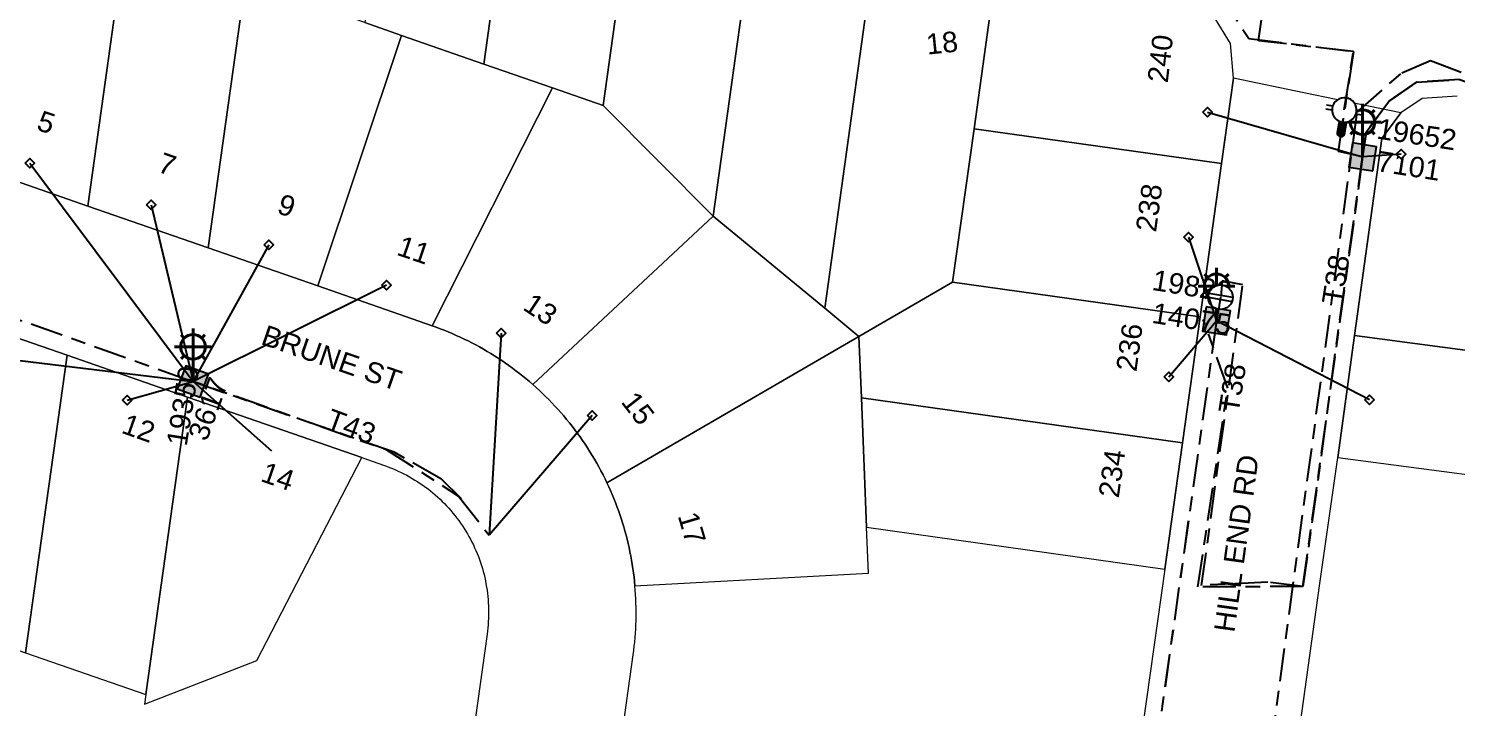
# Model space of a CAD drawing. Header units: metres. Extents: x 301341 to 310479, y 6262403 to 6265281.
# Drawn here: x 302830.4 to 303004.3, y 6264128.8 to 6264211.5 of the extents above; entities that cross this region are included whole.
import ezdxf
from ezdxf.enums import TextEntityAlignment as Align

# ---------------------------------------------------------------- set-up
doc = ezdxf.new("R2010")
doc.units = ezdxf.units.M
doc.linetypes.add('Cable Exist UG', pattern=[8.2, 4, -1.2, 1.8, -1.2])
doc.layers.get('0').update_dxf_attribs({"color": 6})
doc.layers.add('Cadastre Land Parcels_SP_EXT', color=9, linetype='Continuous', lineweight=5)
doc.layers.add('Cadastre Roads_SP_EXT', color=9, linetype='Continuous', lineweight=5)
for name, color, linetype in [('Equip_LV_EXT', 7, 'Continuous'), ('Equip_SL_EXT', 7, 'Continuous'), ('Equip_SP_SL_EXT', 7, 'Continuous'), ('Mains_HV_EXT', 7, 'Continuous'), ('Mains_LV_EXT', 7, 'Continuous'), ('Mains_SL_EXT', 7, 'Continuous'), ('Services_SP_EXT', 7, 'Continuous'), ('SupportsUG_SP_LV_SL_EXT', 7, 'Continuous')]:
    doc.layers.add(name, color=color, linetype=linetype)
doc.styles.add('COLUMN_LABEL', font='arial.ttf')
doc.styles.add('iecARIAL', font='arial.ttf', dxfattribs={"height": 2})
doc.styles.add('POLE_LABEL', font='arial.ttf')
doc.styles.get("Standard").update_dxf_attribs({"font": 'arial.ttf'})

# ---------------------------------------------------------------- blocks, each defined once
blk = doc.blocks.new('COLUMN_EXT')
blk.add_hatch(color=256).paths.add_polyline_path([(-1.49, 1.48), (-1.49, -1.49), (1.48, -1.49), (1.48, 1.48)])
blk.add_lwpolyline([(-1.49, -1.49), (1.48, -1.49), (1.48, 1.48), (-1.49, 1.48)], close=True)
for tag, height, style, flags, p in [('ASSET_NUM', 2.5, 'COLUMN_LABEL', 8, (2, 2)), ('STRUCTURE_PLANT_NUMBER', 0.2, 'POLE_LABEL', 9, (1.81, 0.03)), ('STREET_CODE', 0.2, 'COLUMN_LABEL', 9, (1.81, -0.2))]:
    blk.add_attdef(tag, text='', height=height, dxfattribs=dict(style=style, flags=flags)).set_placement(p, align=Align.MIDDLE_LEFT)
at = {"flags": 9}
for tag, p in [('COLUMN_TYPE', (1.81, -0.4)), ('OWNED_BY', (1.81, -0.6)), ('STATE', (1.81, -0.8)), ('USAGE', (1.81, -1)), ('STREETNAME', (1.81, -1.6)), ('SUBURB', (1.81, -1.8)), ('LEGEND', (1.81, -1.2)), ('LOCATION', (1.81, -1.4)), ('NOTES', (1.81, -2))]:
    blk.add_attdef(tag, text='', height=0.2, dxfattribs=at).set_placement(p, align=Align.MIDDLE_LEFT)
at = {"flags": 1}
blk.add_attdef('Z', (1.81, -2.35), '', height=0.2, dxfattribs=at)
blk = doc.blocks.new('SL_LANTERN_EXT')
at = {"lineweight": 40}
for p, q in [((-1.46, 5.68), (-1.06, 5.28)), ((0, 1.97), (0, 6.47)), ((1.46, 5.68), (1.06, 5.28)), ((-2.25, 4.22), (2.25, 4.22)), ((-1.46, 2.76), (-1.06, 3.16)), ((0, 0), (0, 2.72)), ((1.46, 2.76), (1.06, 3.16))]:
    blk.add_line(p, q, dxfattribs=at)
blk.add_circle((0, 4.22), 1.5, dxfattribs=at)
at = {"style": 'iecARIAL', "flags": 8}
blk.add_attdef('ASSET_NUM', (1.5, 1.5), '', height=2.5, dxfattribs=at)
for tag, p, height, flags in [('OPERATING_VOLTAGE', (0.98, -1.65), 0.2, 9), ('ORIENTATION', (0.98, -1.85), 0.2, 9), ('CONSTRUCTED_VOLTAGE', (0.98, -0.65), 0.2, 9), ('CONTROL_TYPE', (0.98, -0.85), 0.2, 9), ('LANTERN_PURPOSE', (0.98, -1.05), 0.2, 9), ('LANTERN_TYPE', (0.98, -1.25), 0.2, 9), ('NO_PHASES', (0.98, -1.45), 0.2, 9), ('LNUMBER', (2.18, -3.25), 2.5, 8), ('OWNED_BY', (0.98, -2.05), 0.2, 9), ('STATE', (0.98, -2.25), 0.2, 9), ('USAGE', (0.98, -2.45), 0.2, 9), ('CEXIST', (0.98, -2.65), 0.2, 9), ('CNEW', (0.98, -2.85), 0.2, 9), ('CNUMBER', (0.98, -3.05), 0.2, 9), ('CREMOVE', (0.98, -3.25), 0.2, 9), ('CREPLACE', (0.98, -3.45), 0.2, 9), ('LKINGHEIGHT', (0.98, -3.65), 0.2, 9), ('LBRACKET', (0.98, -3.85), 0.2, 9), ('LBRACKETVOCAB', (0.98, -4.05), 0.2, 9), ('LCATEGORY', (0.98, -4.25), 0.2, 9), ('LCHARGE1', (0.98, -4.45), 0.2, 9), ('LCHARGE1PERCENT', (0.98, -4.65), 0.2, 9), ('LCHARGE2', (0.98, -4.85), 0.2, 9), ('LCHARGE2PERCENT', (0.98, -5.05), 0.2, 9), ('LCHARGE3', (0.98, -5.25), 0.2, 9), ('LCHARGE3PERCENT', (0.98, -5.45), 0.2, 9), ('LEXIST', (0.98, -5.65), 0.2, 9), ('LLAMP', (0.98, -5.85), 0.2, 9), ('LLAMPVOCAB', (0.98, -6.05), 0.2, 9), ('LMAST', (0.98, -6.25), 0.2, 9), ('LMASTVOCAB', (0.98, -6.45), 0.2, 9), ('LNEW', (0.98, -6.65), 0.2, 9), ('LANTNUMBER', (0.98, -6.85), 0.2, 9), ('LOUTREACH', (0.98, -7.25), 0.2, 9), ('LOUTREACHVOCAB', (0.98, -7.45), 0.2, 9), ('LRATECODE', (0.98, -7.65), 0.2, 9), ('LREMOVE', (0.98, -7.85), 0.2, 9), ('LREPLACE', (0.98, -8.05), 0.2, 9), ('LTYPE', (0.98, -8.25), 0.2, 9), ('LTYPEVOCAB', (0.98, -8.45), 0.2, 9), ('LEGEND', (0.98, -8.65), 0.2, 9), ('LOCATION', (0.98, -8.85), 0.2, 9), ('STREETNAME', (0.98, -9.25), 0.2, 9), ('SUBURB', (0.98, -9.45), 0.2, 1), ('NOTES', (0.98, -9.05), 0.2, 9)]:
    blk.add_attdef(tag, p, '', height=height, dxfattribs=dict(flags=flags))
blk = doc.blocks.new('CCP_EXT')
at = {"flags": 9}
for tag, p in [('STATE', (0, -1.8)), ('LIFE_SUPPORT', (0, -1.6)), ('NOTES', (0, -2))]:
    blk.add_attdef(tag, text='', height=0.2, dxfattribs=at).set_placement(p, align=Align.MIDDLE_LEFT)
blk.add_wipeout([(0, 0.57), (0.57, 0), (0, -0.57), (-0.57, 0)])
blk.add_lwpolyline([(-0.57, 0), (0, 0.57), (0.57, 0), (0, -0.57), (-0.57, 0)])
at = {"flags": 1}
blk.add_attdef('Z', (0, 0), '', height=0.2, dxfattribs=at)
at = {"flags": 9}
for tag, p in [('CCP_TYPE', (0, 0)), ('CONSTRUCTED_VOLTAGE', (0, -0.2)), ('OPERATING_VOLTAGE', (0, -0.6)), ('ORIENTATION', (0, -0.8)), ('OWNED_BY', (0, -1)), ('NO_PHASES', (0, -0.4)), ('USAGE', (0, -1.2)), ('LEGEND', (0, -1.4))]:
    blk.add_attdef(tag, text='', height=0.2, dxfattribs=at).set_placement(p, align=Align.MIDDLE_LEFT)
blk = doc.blocks.new('SL_STJ_EXT')
h = blk.add_hatch(color=256)
edge = h.paths.add_edge_path()
edge.add_ellipse((-0.59, 0.13), major_axis=(0.226, 0.226), ratio=1, start_angle=45, end_angle=135)
edge.add_line((-0.91, 0.13), (-0.91, -0.13))
edge.add_ellipse((-0.59, -0.13), major_axis=(0.226, 0.226), ratio=1, start_angle=135, end_angle=225)
edge.add_line((-0.59, -0.45), (0.59, -0.45))
edge.add_ellipse((0.59, -0.13), major_axis=(-0.226, 0.226), ratio=1, start_angle=135, end_angle=225)
edge.add_line((0.91, -0.13), (0.91, 0.13))
edge.add_ellipse((0.59, 0.13), major_axis=(-0.226, 0.226), ratio=1, start_angle=225, end_angle=315)
edge.add_line((0.59, 0.45), (-0.59, 0.45))
blk.add_lwpolyline([(-0.91, 0.13), (-0.91, -0.13, 0.414214), (-0.59, -0.45), (0.59, -0.45, 0.414214), (0.91, -0.13), (0.91, 0.13, 0.414214), (0.59, 0.45), (-0.59, 0.45, 0.414214)], format="xyb", close=True)
at = {"flags": 1}
blk.add_attdef('Z', (0, 0), '', height=0.2, dxfattribs=at)
at = {"flags": 9}
for tag, p in [('ORIENTATION', (0, 0)), ('USAGE', (0, -0.2)), ('LEGEND', (0, -0.4)), ('NOTES', (0, -0.6))]:
    blk.add_attdef(tag, text='', height=0.2, dxfattribs=at).set_placement(p, align=Align.MIDDLE_LEFT)
blk = doc.blocks.new('LV_UG_LINKS_CLOSED_EXT')
blk.add_wipeout([(-1.06, 1.06), (-1.18, 0.92), (-1.29, 0.76), (-1.37, 0.59), (-1.43, 0.42), (-1.48, 0.23), (-1.49, 0.05), (-1.49, -0.14), (-1.46, -0.33), (-1.41, -0.51), (-1.33, -0.68), (-1.24, -0.84), (-1.12, -0.99), (-0.99, -1.12), (-0.84, -1.24), (-0.68, -1.33), (-0.51, -1.41), (-0.33, -1.46), (-0.14, -1.49), (0.05, -1.49), (0.23, -1.48), (0.42, -1.43), (0.59, -1.37), (0.76, -1.29), (0.92, -1.18), (1.06, -1.06), (1.18, -0.92), (1.29, -0.76), (1.37, -0.59), (1.43, -0.42), (1.48, -0.23), (1.49, -0.05), (1.49, 0.14), (1.46, 0.33), (1.41, 0.51), (1.33, 0.68), (1.24, 0.84), (1.12, 0.99), (0.99, 1.12), (0.84, 1.24), (0.68, 1.33), (0.51, 1.41), (0.33, 1.46), (0.14, 1.49), (-0.05, 1.49), (-0.23, 1.48), (-0.42, 1.43), (-0.59, 1.37), (-0.76, 1.29), (-0.92, 1.18)])
for p, q in [((-0.25, -1.48), (-0.25, 1.48)), ((0.25, -1.48), (0.25, 1.48))]:
    blk.add_line(p, q)
blk.add_circle((0, 0), 1.5)
at = {"flags": 9}
for tag, p in [('ACTUAL_STATUS', (0, 0)), ('CONSTRUCTED_VOLTAGE', (0, -0.2)), ('OPERATING_VOLTAGE', (0, -0.6)), ('ORIENTATION', (0, -0.8)), ('STATE', (0, -1)), ('SWITCH_TYPE', (0, -1.2)), ('NO_PHASES', (0, -0.4)), ('USAGE', (0, -1.4)), ('NOTES', (0, -1.6))]:
    blk.add_attdef(tag, text='', height=0.2, dxfattribs=at).set_placement(p, align=Align.MIDDLE_LEFT)
at = {"flags": 1}
blk.add_attdef('Z', (0, 0), '', height=0.2, dxfattribs=at)
blk = doc.blocks.new('LV_UG_LINKS_OPEN_EXT')
for p, q in [((-0.25, 1.47), (-0.25, 2.22)), ((0.25, 1.47), (0.25, 2.22)), ((-0.25, -1.47), (-0.25, -2.22)), ((0.25, -1.47), (0.25, -2.22))]:
    blk.add_line(p, q)
at = {"flags": 9}
for tag, p in [('ACTUAL_STATUS', (0, 0)), ('CONSTRUCTED_VOLTAGE', (0, -0.2)), ('OPERATING_VOLTAGE', (0, -0.6)), ('ORIENTATION', (0, -0.8)), ('STATE', (0, -1)), ('SWITCH_TYPE', (0, -1.2)), ('NO_PHASES', (0, -0.4)), ('USAGE', (0, -1.4)), ('NOTES', (0, -1.6))]:
    blk.add_attdef(tag, text='', height=0.2, dxfattribs=at).set_placement(p, align=Align.MIDDLE_LEFT)
at = {"flags": 1}
blk.add_attdef('Z', (0, 0), '', height=0.2, dxfattribs=at)
blk.add_wipeout([(-0.25, 1.47), (-0.43, 1.43), (-0.61, 1.36), (-0.77, 1.28), (-0.93, 1.17), (-1.07, 1.05), (-1.19, 0.9), (-1.29, 0.75), (-1.38, 0.58), (-1.44, 0.4), (-1.48, 0.22), (-1.49, 0.03), (-1.49, -0.16), (-1.45, -0.34), (-1.4, -0.52), (-1.32, -0.69), (-1.23, -0.85), (-1.11, -1), (-0.98, -1.13), (-0.83, -1.24), (-0.66, -1.34), (-0.49, -1.41), (-0.31, -1.46), (-0.13, -1.49), (0.06, -1.49), (0.25, -1.47), (0.43, -1.43), (0.61, -1.36), (0.77, -1.28), (0.93, -1.17), (1.07, -1.05), (1.19, -0.9), (1.29, -0.75), (1.38, -0.58), (1.44, -0.4), (1.48, -0.22), (1.49, -0.03), (1.49, 0.16), (1.45, 0.34), (1.4, 0.52), (1.32, 0.69), (1.23, 0.85), (1.11, 1), (0.98, 1.13), (0.83, 1.24), (0.66, 1.34), (0.49, 1.41), (0.31, 1.46), (0.13, 1.49), (-0.06, 1.49)])
blk.add_lwpolyline([(0, -1.49, 1), (0, 1.49, 1)], format="xyb", close=True)

msp = doc.modelspace()

# ---------------------------------------------------------------- linework, layer by layer
at = {"layer": 'Cadastre Land Parcels_SP_EXT', "linetype": 'Continuous'}
for points in [[(302890.9, 6264243.26), (302876.38, 6264248.31), (302871.34, 6264212.17), (302875.8, 6264210.61), (302885.86, 6264207.11), (302890.9, 6264243.26)], [(302905.44, 6264238.21), (302890.9, 6264243.26), (302885.86, 6264207.11), (302894.2, 6264204.22), (302900.39, 6264202.08), (302905.44, 6264238.21)], [(302920.01, 6264233.15), (302905.44, 6264238.21), (302900.39, 6264202.08), (302913.79, 6264188.6), (302920.01, 6264233.15)], [(302843.04, 6264228.75), (302838.82, 6264230.22), (302828.36, 6264233.85), (302822.93, 6264194.92), (302837.6, 6264189.82), (302843.04, 6264228.75)], [(302856.82, 6264217.22), (302857.72, 6264223.66), (302843.04, 6264228.75), (302837.6, 6264189.82), (302852.28, 6264184.73), (302856.82, 6264217.22)], [(302871.34, 6264212.17), (302856.82, 6264217.22), (302852.28, 6264184.73), (302865.62, 6264180.1), (302875.8, 6264210.61), (302871.34, 6264212.17)], [(302894.2, 6264204.22), (302885.86, 6264207.11), (302875.8, 6264210.61), (302865.62, 6264180.1), (302879.54, 6264175.26), (302894.2, 6264204.22)], [(302913.79, 6264188.6), (302900.39, 6264202.08), (302894.2, 6264204.22), (302879.54, 6264175.26), (302880.03, 6264175.08), (302880.53, 6264174.9), (302881.02, 6264174.71), (302881.51, 6264174.51), (302882, 6264174.3), (302882.49, 6264174.09), (302882.97, 6264173.87), (302883.45, 6264173.64), (302883.92, 6264173.41), (302884.39, 6264173.17), (302884.86, 6264172.92), (302885.33, 6264172.67), (302885.79, 6264172.41), (302886.24, 6264172.14), (302886.7, 6264171.87), (302887.15, 6264171.59), (302887.59, 6264171.31), (302888.03, 6264171.01), (302888.47, 6264170.72), (302888.9, 6264170.41), (302889.33, 6264170.1), (302889.76, 6264169.78), (302890.18, 6264169.46), (302890.59, 6264169.13), (302891, 6264168.8), (302891.4, 6264168.46), (302891.8, 6264168.11), (302913.79, 6264188.6)], [(302975.73, 6264195.02), (302945.57, 6264199.25), (302942.96, 6264180.56), (302973.11, 6264176.33), (302975.73, 6264195.02)], [(302931.55, 6264173.94), (302927.37, 6264177.39), (302913.79, 6264188.6), (302891.8, 6264168.11), (302892.21, 6264167.75), (302892.61, 6264167.39), (302893, 6264167.02), (302893.38, 6264166.64), (302893.77, 6264166.26), (302894.14, 6264165.87), (302894.51, 6264165.48), (302894.88, 6264165.08), (302895.23, 6264164.68), (302895.59, 6264164.27), (302895.93, 6264163.86), (302896.27, 6264163.44), (302896.61, 6264163.01), (302896.94, 6264162.59), (302897.26, 6264162.15), (302897.57, 6264161.72), (302897.88, 6264161.27), (302898.19, 6264160.83), (302898.48, 6264160.38), (302898.77, 6264159.92), (302899.05, 6264159.46), (302899.33, 6264159), (302899.6, 6264158.53), (302899.86, 6264158.06), (302900.12, 6264157.58), (302900.37, 6264157.1), (302900.61, 6264156.62), (302900.84, 6264156.14), (302931.55, 6264173.94)], [(302973.11, 6264176.33), (302942.96, 6264180.56), (302931.55, 6264173.94), (302931.85, 6264166.46), (302970.96, 6264160.98), (302973.11, 6264176.33)], [(302835.07, 6264171.66), (302820.39, 6264176.75), (302815.33, 6264140.52), (302821.07, 6264138.53), (302830.01, 6264135.43), (302835.07, 6264171.66)], [(302932.71, 6264145.14), (302932.48, 6264150.73), (302931.85, 6264166.46), (302931.55, 6264173.94), (302900.84, 6264156.14), (302901.06, 6264155.66), (302901.28, 6264155.19), (302901.48, 6264154.71), (302901.68, 6264154.22), (302901.88, 6264153.74), (302902.06, 6264153.25), (302902.24, 6264152.76), (302902.41, 6264152.26), (302902.58, 6264151.77), (302902.74, 6264151.27), (302902.89, 6264150.77), (302903.03, 6264150.27), (302903.17, 6264149.76), (302903.3, 6264149.26), (302903.43, 6264148.75), (302903.54, 6264148.24), (302903.65, 6264147.73), (302903.75, 6264147.21), (302903.84, 6264146.7), (302903.93, 6264146.18), (302904.01, 6264145.67), (302904.08, 6264145.15), (302904.15, 6264144.63), (302904.21, 6264144.11), (302904.26, 6264143.59), (302932.71, 6264145.14)], [(303031.44, 6264168.85), (302991.91, 6264174.08), (302989.88, 6264159.21), (303029.35, 6264154), (303031.44, 6264168.85)], [(302849.74, 6264166.57), (302835.07, 6264171.66), (302830.01, 6264135.43), (302844.69, 6264130.34), (302849.74, 6264166.57)], [(302870.97, 6264159.2), (302849.74, 6264166.57), (302844.69, 6264130.34), (302844.52, 6264129.16), (302858.19, 6264134.48), (302870.97, 6264159.2)], [(302970.96, 6264160.98), (302931.85, 6264166.46), (302932.48, 6264150.73), (302968.8, 6264145.63), (302970.96, 6264160.98)]]:
    msp.add_lwpolyline(points, close=True, dxfattribs=at)
for points in [[(302920.01, 6264233.15), (302913.79, 6264188.6), (302927.37, 6264177.39), (302932.89, 6264216.88)], [(302932.89, 6264216.88), (302927.37, 6264177.39), (302931.55, 6264173.94), (302942.96, 6264180.56), (302945.57, 6264199.25), (302948.24, 6264218.37)], [(302948.24, 6264218.37), (302945.57, 6264199.25), (302975.73, 6264195.02), (302977.19, 6264205.42), (302977.19, 6264205.42), (302976.81, 6264209.62), (302974.61, 6264213.22)], [(303004.43, 6264203.23), (303000.14, 6264202.95), (302997.57, 6264201.19), (302995.23, 6264198.05), (302991.91, 6264174.08), (303031.44, 6264168.85)]]:
    msp.add_lwpolyline(points, dxfattribs=at)
at = {"layer": 'Mains_LV_EXT', "linetype": 'Cable Exist UG'}
msp.add_lwpolyline([(302883.12, 6264154.18), (302880.7, 6264156.58), (302874.91, 6264159.85), (302850.42, 6264168.47)], dxfattribs=at)
at = {"layer": 'Mains_SL_EXT', "linetype": 'Cable Exist UG'}
for points in [[(302985.64, 6264143.5), (302972.83, 6264143.45), (302976.47, 6264167.67), (302973.49, 6264176.03)], [(302850.42, 6264168.47), (302873.87, 6264160.22), (302882.78, 6264154.51), (302886.51, 6264149.75)]]:
    msp.add_lwpolyline(points, dxfattribs=at)
at = {"layer": 'Services_SP_EXT'}
for points in [[(302827.99, 6264171.2), (302850.42, 6264168.47)], [(302860.01, 6264159.97), (302850.42, 6264168.47)]]:
    msp.add_lwpolyline(points, dxfattribs=at)

# ---------------------------------------------------------------- block references
at = {"layer": 'Equip_SL_EXT', "rotation": 260.1484359719411}
msp.add_blockref('SL_STJ_EXT', (302990.35, 6264199.24), dxfattribs=at)
at = {"layer": 'Equip_SP_SL_EXT'}
ref = msp.add_blockref('SL_LANTERN_EXT', (302992.9, 6264195.83), dxfattribs=at)
ref.add_attrib('ASSET_NUM', '19652', dxfattribs={"layer": '0', "height": 2.5, "rotation": 351.3411, "style": 'iecARIAL'}).set_placement((302994.4, 6264197.33), align=Align.BOTTOM_LEFT)
ref = msp.add_blockref('SL_LANTERN_EXT', (302975.1, 6264175.84), dxfattribs=at)
ref.add_attrib('ASSET_NUM', '19823', dxfattribs={"layer": '0', "height": 2.5, "rotation": 350.7755, "style": 'iecARIAL'}).set_placement((302976.6, 6264177.34), align=Align.BOTTOM_RIGHT)
ref = msp.add_blockref('SL_LANTERN_EXT', (302850.42, 6264168.47), dxfattribs=at)
ref.add_attrib('ASSET_NUM', '19350', dxfattribs={"layer": '0', "height": 2.5, "rotation": 80.9011, "style": 'iecARIAL'}).set_placement((302851.92, 6264169.97), align=Align.BOTTOM_RIGHT)
at = {"layer": 'SupportsUG_SP_LV_SL_EXT'}
ref = msp.add_blockref('COLUMN_EXT', (302992.9, 6264195.83), dxfattribs=dict(at, rotation=81.02359883172144))
ref.add_attrib('ASSET_NUM', '7101', dxfattribs={"layer": '0', "height": 2.5, "rotation": 350.9876, "style": 'COLUMN_LABEL'}).set_placement((302994.9, 6264196.58), align=Align.TOP_LEFT)
ref = msp.add_blockref('COLUMN_EXT', (302975.1, 6264175.84), dxfattribs=dict(at, rotation=261.0637141960192))
ref.add_attrib('ASSET_NUM', '14075', dxfattribs={"layer": '0', "height": 2.5, "rotation": 351.0999, "style": 'COLUMN_LABEL'}).set_placement((302977.1, 6264176.59), align=Align.TOP_RIGHT)
ref = msp.add_blockref('COLUMN_EXT', (302850.42, 6264168.47), dxfattribs=dict(at, rotation=339.7641581819179))
ref.add_attrib('ASSET_NUM', '3617', dxfattribs={"layer": '0', "height": 2.5, "rotation": 69.8004, "style": 'COLUMN_LABEL'}).set_placement((302852.42, 6264169.22), align=Align.TOP_RIGHT)

# ---------------------------------------------------------------- texts
at = {"layer": 'Cadastre Land Parcels_SP_EXT'}
for s, rotation, p in [('18', 5.9371, (302939.86, 6264208.27)), ('240', 83.4133, (302969.16, 6264204.76)), ('5', 341.1472, (302831.22, 6264199.17)), ('7', 341.0387, (302845.96, 6264194.06)), ('9', 341.2739, (302860.51, 6264189.02)), ('238', 82.1708, (302967.73, 6264186.58)), ('11', 341.1226, (302875.1, 6264183.93)), ('13', 326.4041, (302890.46, 6264177.31)), ('236', 82.2152, (302965.34, 6264169.58)), ('15', 308.0598, (302902.46, 6264165.97)), ('12', 340.5572, (302841.56, 6264162.25)), ('234', 81.9836, (302963.19, 6264154.2)), ('14', 340.8867, (302858.52, 6264156.37)), ('17', 286.5617, (302909.45, 6264152.13))]:
    msp.add_text(s, height=2.5, rotation=rotation, dxfattribs=at).set_placement(p)
at = {"layer": 'Cadastre Roads_SP_EXT'}
for s, rotation, p in [('BRUNE ST', 340.9382, (302858.56, 6264173.05)), ('HILL END RD', 82.0874, (302977.27, 6264137.82))]:
    msp.add_text(s, height=2.5, rotation=rotation, dxfattribs=at).set_placement(p)
at = {"layer": 'Mains_LV_EXT'}
for s, rotation, p in [('T38', 81.0236, (302990.39, 6264177.73)), ('T38', 81.1444, (302977.79, 6264164.48)), ('T43', 339.7264, (302866.44, 6264162.86))]:
    msp.add_text(s, height=2.5, rotation=rotation, dxfattribs=at).set_placement(p)

# ---------------------------------------------------------------- next in the draw order: block references
at = {"layer": 'Services_SP_EXT'}
for p in [(302974.02, 6264201.27), (302997.58, 6264196.17), (302830.56, 6264195.05), (302845.34, 6264189.97), (302971.7, 6264186.06), (302859.64, 6264185.1), (302873.99, 6264180.19), (302887.96, 6264174.35), (302969.29, 6264169.05), (302842.41, 6264166.18), (302993.75, 6264166.22), (302899.05, 6264164.34)]:
    msp.add_blockref('CCP_EXT', p, dxfattribs=at)

# ---------------------------------------------------------------- next in the draw order: linework, layer by layer
at = {"layer": 'Cadastre Roads_SP_EXT', "linetype": 'Continuous'}
msp.add_lwpolyline([(302997.57, 6264201.2), (302985.76, 6264203.64), (302977.19, 6264205.42), (302975.73, 6264195.02), (302973.11, 6264176.33), (302970.96, 6264160.98), (302968.8, 6264145.63), (302966.58, 6264129.78), (302964.35, 6264113.94), (302962.13, 6264098.09), (302959.02, 6264075.92), (302957.48, 6264072.29), (302965.93, 6264072.31), (302977.78, 6264072.32), (302978.21, 6264075.37), (302980.41, 6264091.42), (302982.69, 6264108.1), (302985.12, 6264125.42), (302987.67, 6264143.58), (302989.88, 6264159.21), (302991.91, 6264174.08), (302995.23, 6264198.05), (302997.57, 6264201.2)], close=True, dxfattribs=at)
for points in [[(302902.66, 6264125.22), (302904.05, 6264135.17), (302904.12, 6264135.7), (302904.18, 6264136.22), (302904.23, 6264136.74), (302904.28, 6264137.27), (302904.32, 6264137.8), (302904.35, 6264138.32), (302904.38, 6264138.85), (302904.39, 6264139.38), (302904.4, 6264139.9), (302904.4, 6264140.43), (302904.4, 6264140.96), (302904.38, 6264141.49), (302904.36, 6264142.01), (302904.34, 6264142.54), (302904.3, 6264143.07), (302904.26, 6264143.59), (302904.21, 6264144.11), (302904.15, 6264144.63), (302904.08, 6264145.15), (302904.01, 6264145.67), (302903.93, 6264146.18), (302903.84, 6264146.7), (302903.75, 6264147.21), (302903.65, 6264147.73), (302903.54, 6264148.24), (302903.43, 6264148.75), (302903.3, 6264149.26), (302903.17, 6264149.76), (302903.03, 6264150.27), (302902.89, 6264150.77), (302902.74, 6264151.27), (302902.58, 6264151.77), (302902.41, 6264152.26), (302902.24, 6264152.76), (302902.06, 6264153.25), (302901.88, 6264153.74), (302901.68, 6264154.22), (302901.48, 6264154.71), (302901.28, 6264155.19), (302901.06, 6264155.66), (302900.84, 6264156.14), (302900.61, 6264156.62), (302900.37, 6264157.1), (302900.12, 6264157.58), (302899.86, 6264158.06), (302899.6, 6264158.53), (302899.33, 6264159), (302899.05, 6264159.46), (302898.77, 6264159.92), (302898.48, 6264160.38), (302898.19, 6264160.83), (302897.88, 6264161.27), (302897.57, 6264161.72), (302897.26, 6264162.15), (302896.94, 6264162.59), (302896.61, 6264163.01), (302896.27, 6264163.44), (302895.93, 6264163.86), (302895.59, 6264164.27), (302895.23, 6264164.68), (302894.88, 6264165.08), (302894.51, 6264165.48), (302894.14, 6264165.87), (302893.77, 6264166.26), (302893.38, 6264166.64), (302893, 6264167.02), (302892.61, 6264167.39), (302892.21, 6264167.75), (302891.8, 6264168.11), (302891.4, 6264168.46), (302891, 6264168.8), (302890.59, 6264169.13), (302890.18, 6264169.46), (302889.76, 6264169.78), (302889.33, 6264170.1), (302888.9, 6264170.41), (302888.47, 6264170.72), (302888.03, 6264171.01), (302887.59, 6264171.31), (302887.15, 6264171.59), (302886.7, 6264171.87), (302886.24, 6264172.14), (302885.79, 6264172.41), (302885.33, 6264172.67), (302884.86, 6264172.92), (302884.39, 6264173.17), (302883.92, 6264173.41), (302883.45, 6264173.64), (302882.97, 6264173.87), (302882.49, 6264174.09), (302882, 6264174.3), (302881.51, 6264174.51), (302881.02, 6264174.71), (302880.53, 6264174.9), (302880.03, 6264175.08), (302879.54, 6264175.26), (302865.62, 6264180.1), (302852.28, 6264184.73), (302837.6, 6264189.82), (302822.93, 6264194.92)], [(302820.39, 6264176.75), (302835.07, 6264171.66), (302849.74, 6264166.57), (302870.97, 6264159.2), (302873.64, 6264158.27), (302874.01, 6264158.15), (302874.37, 6264158.01), (302874.72, 6264157.87), (302875.08, 6264157.72), (302875.43, 6264157.56), (302875.78, 6264157.4), (302876.12, 6264157.22), (302876.46, 6264157.05), (302876.8, 6264156.86), (302877.13, 6264156.67), (302877.46, 6264156.47), (302877.79, 6264156.26), (302878.11, 6264156.05), (302878.43, 6264155.83), (302878.74, 6264155.61), (302879.05, 6264155.38), (302879.35, 6264155.14), (302879.65, 6264154.9), (302879.94, 6264154.65), (302880.23, 6264154.39), (302880.51, 6264154.13), (302880.79, 6264153.86), (302881.06, 6264153.59), (302881.32, 6264153.31), (302881.58, 6264153.03), (302881.84, 6264152.74), (302882.09, 6264152.45), (302882.33, 6264152.15), (302882.57, 6264151.84), (302882.79, 6264151.53), (302883.02, 6264151.22), (302883.24, 6264150.9), (302883.45, 6264150.58), (302883.65, 6264150.25), (302883.85, 6264149.92), (302884.04, 6264149.59), (302884.22, 6264149.25), (302884.4, 6264148.91), (302884.57, 6264148.57), (302884.73, 6264148.22), (302884.89, 6264147.87), (302885.04, 6264147.51), (302885.18, 6264147.15), (302885.31, 6264146.79), (302885.44, 6264146.43), (302885.56, 6264146.06), (302885.67, 6264145.69), (302885.77, 6264145.32), (302885.87, 6264144.95), (302885.96, 6264144.58), (302886.04, 6264144.2), (302886.11, 6264143.82), (302886.18, 6264143.44), (302886.24, 6264143.06), (302886.29, 6264142.68), (302886.33, 6264142.3), (302886.37, 6264141.92), (302886.39, 6264141.53), (302886.41, 6264141.15), (302886.43, 6264140.76), (302886.43, 6264140.38), (302886.42, 6264139.99), (302886.41, 6264139.61), (302886.39, 6264139.23), (302886.37, 6264138.84), (302886.33, 6264138.46), (302886.29, 6264138.08), (302886.24, 6264137.69), (302884.78, 6264127.27)]]:
    msp.add_lwpolyline(points, dxfattribs=at)
at = {"layer": 'Mains_LV_EXT', "linetype": 'Cable Exist UG'}
for points in [[(302985.64, 6264143.5), (302992.9, 6264195.83)], [(302792.07, 6264189.2), (302850.42, 6264168.47)], [(302975.1, 6264175.84), (302967.14, 6264119.3), (302966.32, 6264113.44)]]:
    msp.add_lwpolyline(points, dxfattribs=at)
at = {"layer": 'Mains_SL_EXT', "linetype": 'Cable Exist UG'}
for points in [[(302992.9, 6264195.83), (302985.64, 6264143.5)], [(302792.07, 6264189.2), (302850.42, 6264168.47)], [(302975.1, 6264175.84), (302966.32, 6264113.44)]]:
    msp.add_lwpolyline(points, dxfattribs=at)
at = {"layer": 'Services_SP_EXT'}
for points in [[(302830.56, 6264195.05), (302850.42, 6264168.47)], [(302997.58, 6264196.17), (302992.9, 6264195.83)], [(302845.34, 6264189.97), (302850.42, 6264168.47)], [(302859.64, 6264185.1), (302850.42, 6264168.47)], [(302873.99, 6264180.19), (302850.42, 6264168.47)], [(302969.29, 6264169.05), (302975.1, 6264175.84)], [(302993.75, 6264166.22), (302975.1, 6264175.84)], [(302887.96, 6264174.35), (302886.51, 6264149.75)], [(302842.41, 6264166.18), (302850.42, 6264168.47)], [(302899.05, 6264164.34), (302886.51, 6264149.75)]]:
    msp.add_lwpolyline(points, dxfattribs=at)

# ---------------------------------------------------------------- next in the draw order: block references
at = {"layer": 'Equip_LV_EXT'}
for name, p, rotation in [('LV_UG_LINKS_OPEN_EXT', (302990.67, 6264201.54), 81.02359883172144), ('LV_UG_LINKS_CLOSED_EXT', (302975.59, 6264178.73), 260.1479356798059)]:
    msp.add_blockref(name, p, dxfattribs=dict(at, rotation=rotation))

# ---------------------------------------------------------------- next in the draw order: linework, layer by layer
at = {"layer": 'Mains_HV_EXT', "linetype": 'Cable Exist UG'}
msp.add_lwpolyline([(302956.44, 6264036.44), (302960.15, 6264067.27), (302974.02, 6264066.97), (302992.27, 6264201.33), (302997.68, 6264206.04), (303001.17, 6264207.57), (303056.56, 6264186.35)], dxfattribs=at)
at = {"layer": 'Mains_LV_EXT', "linetype": 'Cable Exist UG'}
for points in [[(302990.67, 6264201.54), (302991.78, 6264208.65), (302980.22, 6264209.97), (302982.15, 6264223.4), (302928.07, 6264241.99), (302925.58, 6264233.81), (302920.78, 6264235.31)], [(302992.9, 6264195.83), (302993.32, 6264198.84), (302996.16, 6264202.67), (302999.46, 6264204.91), (303004.74, 6264205.26), (303024.38, 6264197.72), (303026.67, 6264196.21), (303028.26, 6264194.43), (303029.52, 6264191.96), (303030.99, 6264187.15), (303032.44, 6264184.94), (303034.48, 6264182.99)], [(302992.9, 6264195.83), (302989.96, 6264196.47), (302990.67, 6264201.54)], [(302985.64, 6264143.5), (302981.34, 6264144.01), (302973.29, 6264143.64), (302978.31, 6264180.25), (302975.81, 6264180.74), (302975.64, 6264178.8)], [(302975.59, 6264178.73), (302975.1, 6264175.84)]]:
    msp.add_lwpolyline(points, dxfattribs=at)
at = {"layer": 'Mains_SL_EXT', "linetype": 'Cable Exist UG'}
for points in [[(302967.31, 6264218.89), (302975.43, 6264215.68), (302979.05, 6264210.26), (302991.78, 6264208.65), (302990.35, 6264199.24)], [(303034.56, 6264182.95), (303032.44, 6264184.94), (303030.99, 6264187.15), (303030.03, 6264190.29), (303029.52, 6264191.96), (303028.26, 6264194.43), (303026.67, 6264196.21), (303024.38, 6264197.72), (303004.74, 6264205.26), (302999.46, 6264204.91), (302996.16, 6264202.67), (302993.32, 6264198.84), (302992.9, 6264195.83)]]:
    msp.add_lwpolyline(points, dxfattribs=at)
at = {"layer": 'Services_SP_EXT'}
for points in [[(302974.02, 6264201.27), (302992.9, 6264195.83)], [(302971.7, 6264186.06), (302975.1, 6264175.84)]]:
    msp.add_lwpolyline(points, dxfattribs=at)

doc.saveas('drawing.dxf')
